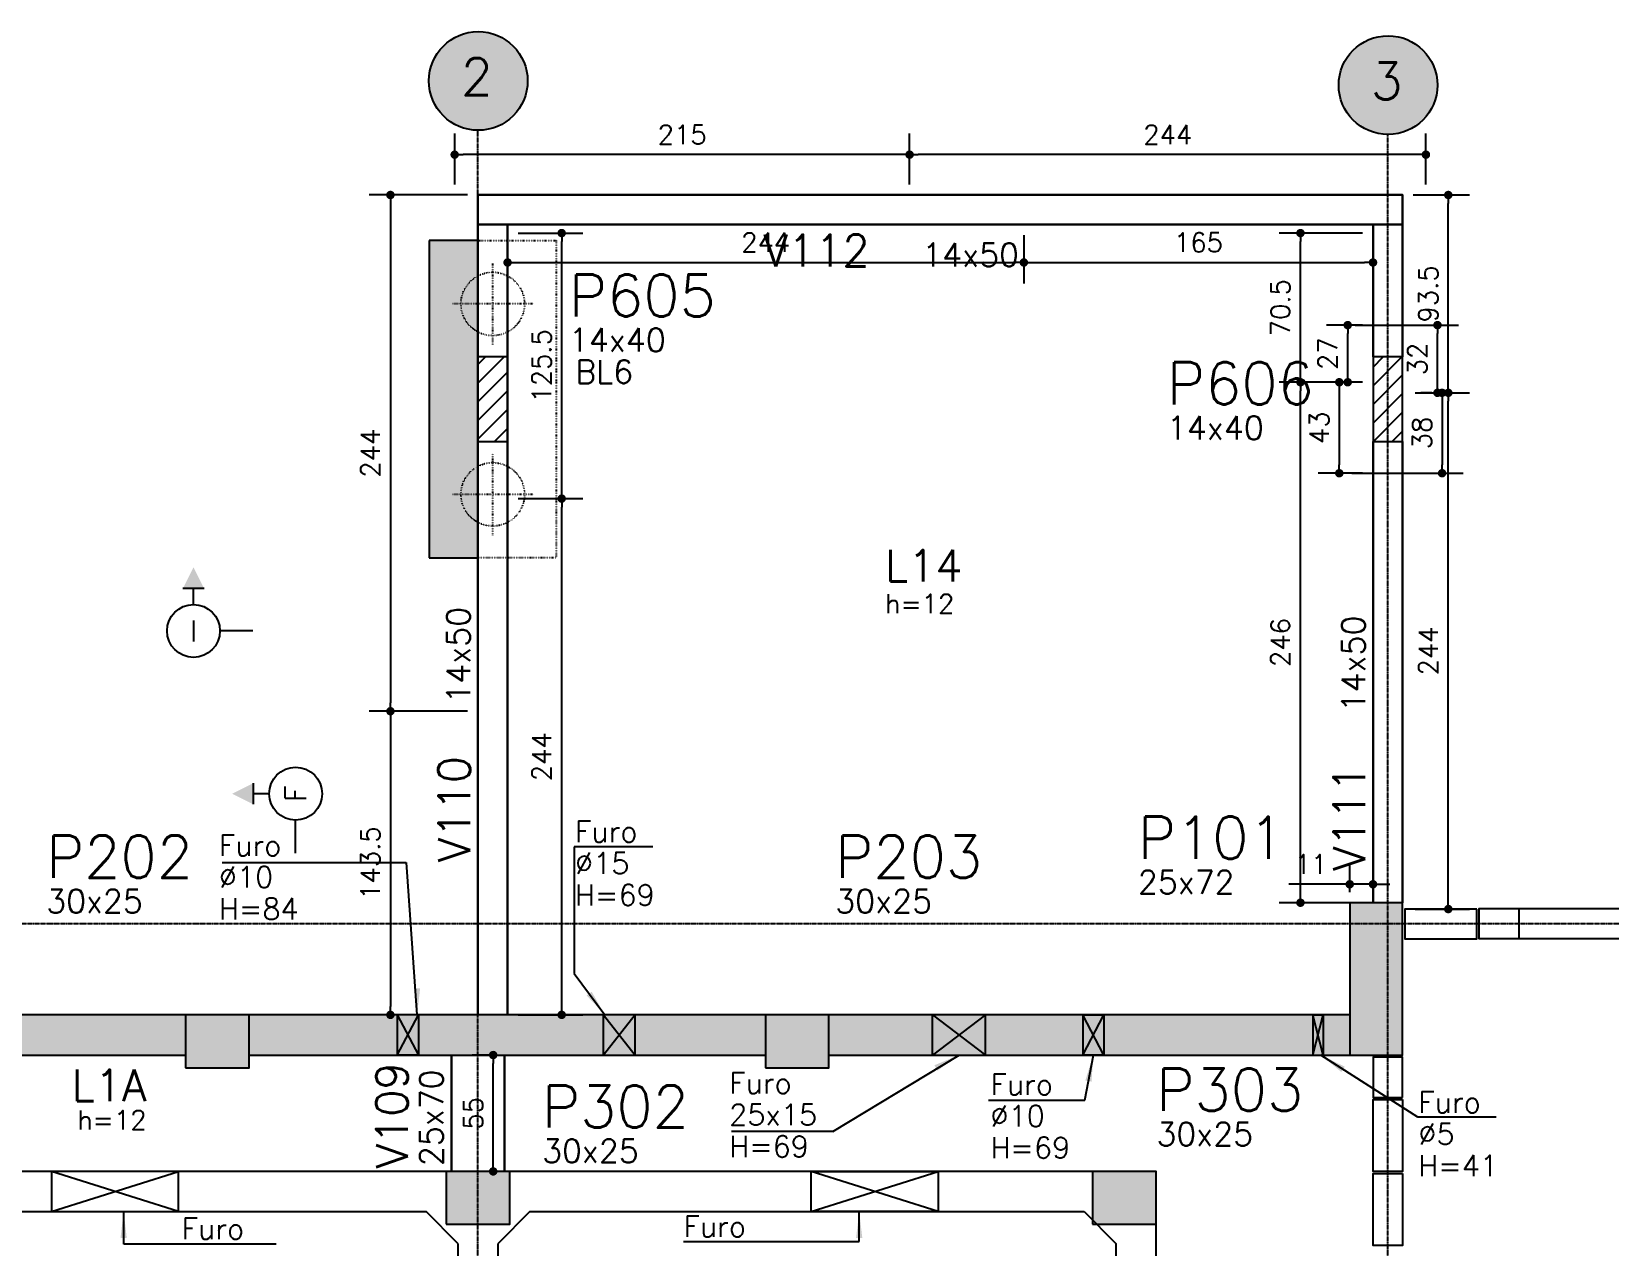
# Model space of a CAD drawing. Extents: x -856 to 20282, y 14720 to 28231.
# Drawn here: x 12261 to 13007, y 16488 to 17062 of the extents above; entities that cross this region are included whole.
import ezdxf
from ezdxf.enums import TextEntityAlignment as Align

# ---------------------------------------------------------------- set-up
doc = ezdxf.new("R2010")
doc.units = 0
doc.linetypes.add('AXES', pattern=[0.54, 0.3, -0.08, 0.08, -0.08])
doc.linetypes.add('ESTILO_TQS_0002', pattern=[0.4, 0.1, -0.3])
doc.layers.get('0').update_dxf_attribs({"linetype": 'CONTINUOUS'})
doc.layers.get('Defpoints').update_dxf_attribs({"linetype": 'CONTINUOUS'})
for name, color, linetype in [('00 - FELIPE', 2, 'CONTINUOUS'), ('228', 2, 'CONTINUOUS'), ('41', 2, 'CONTINUOUS'), ('BLOCO', 3, 'CONTINUOUS'), ('COTA', 1, 'CONTINUOUS'), ('EIXOS', 1, 'AXES'), ('ESTACA', 1, 'ESTILO_TQS_0002'), ('H2', 252, 'CONTINUOUS'), ('H3', 253, 'CONTINUOUS'), ('H4', 254, 'CONTINUOUS'), ('H5', 1, 'CONTINUOUS'), ('IND-EIXOS', 2, 'CONTINUOUS'), ('L-D', 2, 'CONTINUOUS'), ('L-N', 4, 'CONTINUOUS'), ('LINHA_FINA', 1, 'CONTINUOUS'), ('Linha_media', 4, 'CONTINUOUS'), ('P-D', 2, 'CONTINUOUS'), ('P-M', 5, 'CONTINUOUS'), ('P-N', 5, 'CONTINUOUS'), ('PENA_1', 1, 'CONTINUOUS'), ('PENA_3', 3, 'CONTINUOUS'), ('PIL-N', 4, 'CONTINUOUS'), ('TEXT-EIXOS', 3, 'CONTINUOUS'), ('VIG-D', 2, 'CONTINUOUS'), ('VIG-N', 4, 'CONTINUOUS'), ('VIGA', 3, 'CONTINUOUS'), ('VIGAT', 3, 'ESTILO_TQS_0002')]:
    doc.layers.add(name, color=color, linetype=linetype)
doc.styles.add('COTA', font='romans.shx')
doc.styles.add('ROMANS', font='ROMANS')
doc.styles.get("Standard").update_dxf_attribs({"font": 'ROMANS.SHX'})
doc.styles.add('Texto1', font='romans.shx', dxfattribs={"height": 9})
doc.dimstyles.new('forma', dxfattribs={"dimscale": 5, "dimtxt": 1.8, "dimasz": 0.8, "dimexe": 2, "dimexo": 1, "dimgap": 1, "dimtad": 1, "dimdec": 1, "dimzin": 9, "dimdsep": 46, "dimtxsty": 'COTA', "dimblk1": 'DOT', "dimblk2": 'DOT', "dimsah": 1, "dimcen": 0, "dimdle": 1, "dimclrd": 256, "dimclre": 256, "dimclrt": 2, "dimadec": 0, "dimazin": 0, "dimtfac": 1, "dimtdec": 0, "dimtmove": 0, "dimatfit": 3, "dimfxl": 1, "dimtolj": 1, "dimtzin": 0, "dimarcsym": 0})
pattern_1 = [(45, (11243.565, -20439.0886), (-4.4194174, 4.4194174), [])]

# ---------------------------------------------------------------- blocks, each defined once
blk = doc.blocks.new('seção_dir')
at = {"layer": 'Linha_media'}
for p, q in [((-1, 4), (1, 4)), ((0, 2.5), (0, 4)), ((-5.62, 0), (-2.5, 0))]:
    blk.add_line(p, q, dxfattribs=at)
blk.add_circle((0, 0), 2.5, dxfattribs=at)
blk.add_solid([(-1, 4), (0, 6), (1, 4)], dxfattribs=at)
blk = doc.blocks.new('atrib_seção')
at = {"layer": 'Linha_media', "style": 'ROMANS'}
blk.add_attdef('X', text='', height=2, dxfattribs=at).set_placement((0, 0), align=Align.MIDDLE)
blk = doc.blocks.new('A$C96fa5e93')
at = {"layer": 'ESTACA', "linetype": 'ESTILO_TQS_0002'}
for p, q in [((19.29, 0), (19.29, 38.57)), ((0, 19.29), (38.57, 19.29))]:
    blk.add_line(p, q, dxfattribs=at)
blk.add_ellipse((19.29, 19.29), major_axis=(10.61, 10.61), ratio=1, start_param=5.497787, end_param=11.780972, dxfattribs=at)
blk = doc.blocks.new('seção_esq')
at = {"layer": 'Linha_media'}
for p, q in [((1, 4), (-1, 4)), ((0, 2.5), (0, 4)), ((5.62, 0), (2.5, 0))]:
    blk.add_line(p, q, dxfattribs=at)
blk.add_circle((0, 0), 2.5, dxfattribs=at)
blk.add_solid([(1, 4), (0, 6), (-1, 4)], dxfattribs=at)
blk = doc.blocks.new('ss')
at = {"layer": 'LINHA_FINA'}
blk.add_solid([(0, 0), (-2.5, -0.29), (-2.5, 0.3)], dxfattribs=at)
blk = doc.blocks.new('_Dot')
at = {"color": 0, "linetype": 'ByBlock', "lineweight": -2}
blk.add_line((-0.5, 0), (-1, 0), dxfattribs=at)
at = {"color": 0, "linetype": 'ByBlock', "const_width": 0.5}
blk.add_lwpolyline([(-0.25, 0, 1), (0.25, 0, 1)], format="xyb", close=True, dxfattribs=at)
blk = doc.blocks.new('*D1063')
at = {"layer": '00 - FELIPE', "lineweight": -2, "transparency": 16777216}
for p, q in [((12486.08, 16966), (12486.08, 16943.1)), ((12730.08, 16966), (12730.08, 16943.1)), ((12490.08, 16953.1), (12726.08, 16953.1))]:
    blk.add_line(p, q, dxfattribs=at)
at = {"layer": 'Defpoints', "color": 0, "transparency": 16777216}
for p in [(12486.08, 16971), (12730.08, 16971), (12730.08, 16953.1)]:
    blk.add_point(p, dxfattribs=at)
at = {"layer": '00 - FELIPE', "lineweight": -2, "transparency": 16777216, "xscale": 4, "yscale": 4, "zscale": 4, "rotation": 180}
blk.add_blockref('_Dot', (12486.08, 16953.1), dxfattribs=at)
at = {"layer": '00 - FELIPE', "lineweight": -2, "transparency": 16777216, "xscale": 4, "yscale": 4, "zscale": 4}
blk.add_blockref('_Dot', (12730.08, 16953.1), dxfattribs=at)
at = {"layer": '00 - FELIPE', "color": 2, "transparency": 16777216, "insert": (12608.08, 16962.6), "char_height": 9, "attachment_point": 5, "style": 'COTA'}
blk.add_mtext('\\A1;244 ', dxfattribs=at)
blk = doc.blocks.new('*D1064')
at = {"layer": '00 - FELIPE', "lineweight": -2, "transparency": 16777216}
for p, q in [((12730.08, 16966), (12730.08, 16943.1)), ((12895.08, 16966), (12895.08, 16943.1)), ((12734.08, 16953.1), (12891.08, 16953.1))]:
    blk.add_line(p, q, dxfattribs=at)
at = {"layer": 'Defpoints', "color": 0, "transparency": 16777216}
for p in [(12730.08, 16971), (12895.08, 16971), (12895.08, 16953.1)]:
    blk.add_point(p, dxfattribs=at)
at = {"layer": '00 - FELIPE', "lineweight": -2, "transparency": 16777216, "xscale": 4, "yscale": 4, "zscale": 4, "rotation": 180}
blk.add_blockref('_Dot', (12730.08, 16953.1), dxfattribs=at)
at = {"layer": '00 - FELIPE', "lineweight": -2, "transparency": 16777216, "xscale": 4, "yscale": 4, "zscale": 4}
blk.add_blockref('_Dot', (12895.08, 16953.1), dxfattribs=at)
at = {"layer": '00 - FELIPE', "color": 2, "transparency": 16777216, "insert": (12812.58, 16962.6), "char_height": 9, "attachment_point": 5, "style": 'COTA'}
blk.add_mtext('\\A1;165 ', dxfattribs=at)
blk = doc.blocks.new('*D1065')
at = {"layer": '00 - FELIPE', "lineweight": -2, "transparency": 16777216}
for p, q in [((12676.08, 16990), (12676.08, 17014.07)), ((12920.08, 16990), (12920.08, 17014.07)), ((12916.08, 17004.07), (12680.08, 17004.07))]:
    blk.add_line(p, q, dxfattribs=at)
at = {"layer": 'Defpoints', "color": 0, "transparency": 16777216}
for p in [(12676.08, 17004.07), (12676.08, 16985), (12920.08, 16985)]:
    blk.add_point(p, dxfattribs=at)
at = {"layer": '00 - FELIPE', "lineweight": -2, "transparency": 16777216, "xscale": 4, "yscale": 4, "zscale": 4, "rotation": 180}
blk.add_blockref('_Dot', (12676.08, 17004.07), dxfattribs=at)
at = {"layer": '00 - FELIPE', "lineweight": -2, "transparency": 16777216, "xscale": 4, "yscale": 4, "zscale": 4}
blk.add_blockref('_Dot', (12920.08, 17004.07), dxfattribs=at)
at = {"layer": '00 - FELIPE', "color": 2, "transparency": 16777216, "insert": (12798.08, 17013.57), "char_height": 9, "attachment_point": 5, "style": 'COTA'}
blk.add_mtext('\\A1;244 ', dxfattribs=at)
blk = doc.blocks.new('*D1066')
at = {"layer": '00 - FELIPE', "lineweight": -2, "transparency": 16777216}
for p, q in [((12461.08, 16990), (12461.08, 17014.07)), ((12676.08, 16990), (12676.08, 17014.07)), ((12672.08, 17004.07), (12465.08, 17004.07))]:
    blk.add_line(p, q, dxfattribs=at)
at = {"layer": 'Defpoints', "color": 0, "transparency": 16777216}
for p in [(12461.08, 17004.07), (12461.08, 16985), (12676.08, 16985)]:
    blk.add_point(p, dxfattribs=at)
at = {"layer": '00 - FELIPE', "lineweight": -2, "transparency": 16777216, "xscale": 4, "yscale": 4, "zscale": 4, "rotation": 180}
blk.add_blockref('_Dot', (12461.08, 17004.07), dxfattribs=at)
at = {"layer": '00 - FELIPE', "lineweight": -2, "transparency": 16777216, "xscale": 4, "yscale": 4, "zscale": 4}
blk.add_blockref('_Dot', (12676.08, 17004.07), dxfattribs=at)
at = {"layer": '00 - FELIPE', "color": 2, "transparency": 16777216, "insert": (12568.58, 17013.57), "char_height": 9, "attachment_point": 5, "style": 'COTA'}
blk.add_mtext('\\A1;215 ', dxfattribs=at)
blk = doc.blocks.new('*D1105')
at = {"layer": '00 - FELIPE', "lineweight": -2, "transparency": 16777216}
for p, q in [((12479.58, 16578.5), (12469.28, 16578.5)), ((12479.28, 16527.5), (12479.28, 16574.5)), ((12479.58, 16523.5), (12469.28, 16523.5))]:
    blk.add_line(p, q, dxfattribs=at)
at = {"layer": 'Defpoints', "color": 0, "transparency": 16777216}
for p in [(12479.28, 16578.5), (12484.58, 16578.5), (12484.58, 16523.5)]:
    blk.add_point(p, dxfattribs=at)
at = {"layer": '00 - FELIPE', "lineweight": -2, "transparency": 16777216, "xscale": 4, "yscale": 4, "zscale": 4}
for p, rotation in [((12479.28, 16578.5), 90), ((12479.28, 16523.5), 270)]:
    blk.add_blockref('_Dot', p, dxfattribs=dict(at, rotation=rotation))
at = {"layer": '00 - FELIPE', "color": 2, "transparency": 16777216, "insert": (12469.78, 16551), "char_height": 9, "attachment_point": 5, "rotation": 90, "style": 'COTA'}
blk.add_mtext('\\A1;55 ', dxfattribs=at)
blk = doc.blocks.new('*D1106')
at = {"layer": '00 - FELIPE', "lineweight": -2, "transparency": 16777216}
for p, q in [((12467.08, 16985), (12420.72, 16985)), ((12430.72, 16981), (12430.72, 16745)), ((12467.08, 16741), (12420.72, 16741))]:
    blk.add_line(p, q, dxfattribs=at)
at = {"layer": 'Defpoints', "color": 0, "transparency": 16777216}
for p in [(12472.08, 16985), (12430.72, 16741), (12472.08, 16741)]:
    blk.add_point(p, dxfattribs=at)
at = {"layer": '00 - FELIPE', "lineweight": -2, "transparency": 16777216, "xscale": 4, "yscale": 4, "zscale": 4}
for p, rotation in [((12430.72, 16985), 90), ((12430.72, 16741), 270)]:
    blk.add_blockref('_Dot', p, dxfattribs=dict(at, rotation=rotation))
at = {"layer": '00 - FELIPE', "color": 2, "transparency": 16777216, "insert": (12421.22, 16863), "char_height": 9, "attachment_point": 5, "rotation": 90, "style": 'COTA'}
blk.add_mtext('\\A1;244 ', dxfattribs=at)
blk = doc.blocks.new('*D1107')
at = {"layer": '00 - FELIPE', "lineweight": -2, "transparency": 16777216}
for p, q in [((12467.08, 16741), (12420.72, 16741)), ((12430.72, 16737), (12430.72, 16601.5)), ((12467.08, 16597.5), (12420.72, 16597.5))]:
    blk.add_line(p, q, dxfattribs=at)
at = {"layer": 'Defpoints', "color": 0, "transparency": 16777216}
for p in [(12472.08, 16741), (12430.72, 16597.5), (12472.08, 16597.5)]:
    blk.add_point(p, dxfattribs=at)
at = {"layer": '00 - FELIPE', "lineweight": -2, "transparency": 16777216, "xscale": 4, "yscale": 4, "zscale": 4}
for p, rotation in [((12430.72, 16741), 90), ((12430.72, 16597.5), 270)]:
    blk.add_blockref('_Dot', p, dxfattribs=dict(at, rotation=rotation))
at = {"layer": '00 - FELIPE', "color": 2, "transparency": 16777216, "insert": (12421.22, 16669.25), "char_height": 9, "attachment_point": 5, "rotation": 90, "style": 'COTA'}
blk.add_mtext('\\A1;143.5 ', dxfattribs=at)
blk = doc.blocks.new('*D1108')
at = {"layer": '00 - FELIPE', "lineweight": -2, "transparency": 16777216}
for p, q in [((12491.08, 16841.5), (12521.66, 16841.5)), ((12511.66, 16601.5), (12511.66, 16837.5)), ((12491.08, 16597.5), (12521.66, 16597.5))]:
    blk.add_line(p, q, dxfattribs=at)
at = {"layer": 'Defpoints', "color": 0, "transparency": 16777216}
for p in [(12486.08, 16841.5), (12511.66, 16841.5), (12486.08, 16597.5)]:
    blk.add_point(p, dxfattribs=at)
at = {"layer": '00 - FELIPE', "lineweight": -2, "transparency": 16777216, "xscale": 4, "yscale": 4, "zscale": 4}
for p, rotation in [((12511.66, 16841.5), 90), ((12511.66, 16597.5), 270)]:
    blk.add_blockref('_Dot', p, dxfattribs=dict(at, rotation=rotation))
at = {"layer": '00 - FELIPE', "color": 2, "transparency": 16777216, "insert": (12502.16, 16719.5), "char_height": 9, "attachment_point": 5, "rotation": 90, "style": 'COTA'}
blk.add_mtext('\\A1;244 ', dxfattribs=at)
blk = doc.blocks.new('*D1109')
at = {"layer": '00 - FELIPE', "lineweight": -2, "transparency": 16777216}
for p, q in [((12491.08, 16967), (12521.66, 16967)), ((12511.66, 16845.5), (12511.66, 16963)), ((12491.08, 16841.5), (12521.66, 16841.5))]:
    blk.add_line(p, q, dxfattribs=at)
at = {"layer": 'Defpoints', "color": 0, "transparency": 16777216}
for p in [(12486.08, 16967), (12511.66, 16967), (12486.08, 16841.5)]:
    blk.add_point(p, dxfattribs=at)
at = {"layer": '00 - FELIPE', "lineweight": -2, "transparency": 16777216, "xscale": 4, "yscale": 4, "zscale": 4}
for p, rotation in [((12511.66, 16967), 90), ((12511.66, 16841.5), 270)]:
    blk.add_blockref('_Dot', p, dxfattribs=dict(at, rotation=rotation))
at = {"layer": '00 - FELIPE', "color": 2, "transparency": 16777216, "insert": (12502.16, 16904.25), "char_height": 9, "attachment_point": 5, "rotation": 90, "style": 'COTA'}
blk.add_mtext('\\A1;125.5 ', dxfattribs=at)
blk = doc.blocks.new('*D1110')
at = {"layer": '00 - FELIPE', "lineweight": -2, "transparency": 16777216}
for p, q in [((12890.08, 16896.5), (12850.8, 16896.5)), ((12860.8, 16654.5), (12860.8, 16892.5)), ((12890.08, 16650.5), (12850.8, 16650.5))]:
    blk.add_line(p, q, dxfattribs=at)
at = {"layer": 'Defpoints', "color": 0, "transparency": 16777216}
for p in [(12860.8, 16896.5), (12895.08, 16896.5), (12895.08, 16650.5)]:
    blk.add_point(p, dxfattribs=at)
at = {"layer": '00 - FELIPE', "lineweight": -2, "transparency": 16777216, "xscale": 4, "yscale": 4, "zscale": 4}
for p, rotation in [((12860.8, 16896.5), 90), ((12860.8, 16650.5), 270)]:
    blk.add_blockref('_Dot', p, dxfattribs=dict(at, rotation=rotation))
at = {"layer": '00 - FELIPE', "color": 2, "transparency": 16777216, "insert": (12851.3, 16773.5), "char_height": 9, "attachment_point": 5, "rotation": 90, "style": 'COTA'}
blk.add_mtext('\\A1;246 ', dxfattribs=at)
blk = doc.blocks.new('*D1111')
at = {"layer": '00 - FELIPE', "lineweight": -2, "transparency": 16777216}
for p, q in [((12890.08, 16967), (12850.8, 16967)), ((12860.8, 16900.5), (12860.8, 16963)), ((12890.08, 16896.5), (12850.8, 16896.5))]:
    blk.add_line(p, q, dxfattribs=at)
at = {"layer": 'Defpoints', "color": 0, "transparency": 16777216}
for p in [(12860.8, 16967), (12895.08, 16967), (12895.08, 16896.5)]:
    blk.add_point(p, dxfattribs=at)
at = {"layer": '00 - FELIPE', "lineweight": -2, "transparency": 16777216, "xscale": 4, "yscale": 4, "zscale": 4}
for p, rotation in [((12860.8, 16967), 90), ((12860.8, 16896.5), 270)]:
    blk.add_blockref('_Dot', p, dxfattribs=dict(at, rotation=rotation))
at = {"layer": '00 - FELIPE', "color": 2, "transparency": 16777216, "insert": (12851.3, 16931.75), "char_height": 9, "attachment_point": 5, "rotation": 90, "style": 'COTA'}
blk.add_mtext('\\A1;70.5 ', dxfattribs=at)
blk = doc.blocks.new('*D1112')
at = {"layer": '00 - FELIPE', "lineweight": -2, "transparency": 16777216}
for p, q in [((12884.08, 16655.5), (12884.08, 16669.23)), ((12895.08, 16655.5), (12895.08, 16669.23)), ((12880.08, 16659.23), (12855.36, 16659.23)), ((12895.08, 16659.23), (12884.08, 16659.23)), ((12899.08, 16659.23), (12903.08, 16659.23))]:
    blk.add_line(p, q, dxfattribs=at)
at = {"layer": 'Defpoints', "color": 0, "transparency": 16777216}
for p in [(12884.08, 16659.23), (12884.08, 16650.5), (12895.08, 16650.5)]:
    blk.add_point(p, dxfattribs=at)
at = {"layer": '00 - FELIPE', "lineweight": -2, "transparency": 16777216, "xscale": 4, "yscale": 4, "zscale": 4}
blk.add_blockref('_Dot', (12884.08, 16659.23), dxfattribs=at)
at = {"layer": '00 - FELIPE', "lineweight": -2, "transparency": 16777216, "xscale": 4, "yscale": 4, "zscale": 4, "rotation": 180}
blk.add_blockref('_Dot', (12895.08, 16659.23), dxfattribs=at)
at = {"layer": '00 - FELIPE', "color": 2, "transparency": 16777216, "insert": (12865.72, 16668.73), "char_height": 9, "attachment_point": 5, "style": 'COTA'}
blk.add_mtext('\\A1;11 ', dxfattribs=at)
blk = doc.blocks.new('*D1113')
at = {"layer": '00 - FELIPE', "lineweight": -2, "transparency": 16777216}
for p, q in [((12881.75, 16896.5), (12869.14, 16896.5)), ((12879.14, 16892.5), (12879.14, 16857.5)), ((12890.08, 16853.5), (12869.14, 16853.5))]:
    blk.add_line(p, q, dxfattribs=at)
at = {"layer": 'Defpoints', "color": 0, "transparency": 16777216}
for p in [(12886.75, 16896.5), (12879.14, 16853.5), (12895.08, 16853.5)]:
    blk.add_point(p, dxfattribs=at)
at = {"layer": '00 - FELIPE', "lineweight": -2, "transparency": 16777216, "xscale": 4, "yscale": 4, "zscale": 4}
for p, rotation in [((12879.14, 16896.5), 90), ((12879.14, 16853.5), 270)]:
    blk.add_blockref('_Dot', p, dxfattribs=dict(at, rotation=rotation))
at = {"layer": '00 - FELIPE', "color": 2, "transparency": 16777216, "insert": (12869.64, 16875), "char_height": 9, "attachment_point": 5, "rotation": 90, "style": 'COTA'}
blk.add_mtext('\\A1;43 ', dxfattribs=at)
blk = doc.blocks.new('*D1114')
at = {"layer": '00 - FELIPE', "lineweight": -2, "transparency": 16777216}
for p, q in [((12890.08, 16923.5), (12873.13, 16923.5)), ((12883.13, 16900.5), (12883.13, 16919.5)), ((12890.08, 16896.5), (12873.13, 16896.5))]:
    blk.add_line(p, q, dxfattribs=at)
at = {"layer": 'Defpoints', "color": 0, "transparency": 16777216}
for p in [(12883.13, 16923.5), (12895.08, 16923.5), (12895.08, 16896.5)]:
    blk.add_point(p, dxfattribs=at)
at = {"layer": '00 - FELIPE', "lineweight": -2, "transparency": 16777216, "xscale": 4, "yscale": 4, "zscale": 4}
for p, rotation in [((12883.13, 16923.5), 90), ((12883.13, 16896.5), 270)]:
    blk.add_blockref('_Dot', p, dxfattribs=dict(at, rotation=rotation))
at = {"layer": '00 - FELIPE', "color": 2, "transparency": 16777216, "insert": (12873.63, 16910), "char_height": 9, "attachment_point": 5, "rotation": 90, "style": 'COTA'}
blk.add_mtext('\\A1;27 ', dxfattribs=at)
blk = doc.blocks.new('*D1115')
at = {"layer": '00 - FELIPE', "lineweight": -2, "transparency": 16777216}
for p, q in [((12915.08, 16891.5), (12940.66, 16891.5)), ((12930.66, 16651.5), (12930.66, 16887.5)), ((12915.08, 16647.5), (12940.66, 16647.5))]:
    blk.add_line(p, q, dxfattribs=at)
at = {"layer": 'Defpoints', "color": 0, "transparency": 16777216}
for p in [(12910.08, 16891.5), (12930.66, 16891.5), (12910.08, 16647.5)]:
    blk.add_point(p, dxfattribs=at)
at = {"layer": '00 - FELIPE', "lineweight": -2, "transparency": 16777216, "xscale": 4, "yscale": 4, "zscale": 4}
for p, rotation in [((12930.66, 16891.5), 90), ((12930.66, 16647.5), 270)]:
    blk.add_blockref('_Dot', p, dxfattribs=dict(at, rotation=rotation))
at = {"layer": '00 - FELIPE', "color": 2, "transparency": 16777216, "insert": (12921.16, 16769.5), "char_height": 9, "attachment_point": 5, "rotation": 90, "style": 'COTA'}
blk.add_mtext('\\A1;244 ', dxfattribs=at)
blk = doc.blocks.new('*D1116')
at = {"layer": '00 - FELIPE', "lineweight": -2, "transparency": 16777216}
for p, q in [((12914.08, 16985), (12940.66, 16985)), ((12930.66, 16895.5), (12930.66, 16981)), ((12915.08, 16891.5), (12940.66, 16891.5))]:
    blk.add_line(p, q, dxfattribs=at)
at = {"layer": 'Defpoints', "color": 0, "transparency": 16777216}
for p in [(12909.08, 16985), (12930.66, 16985), (12910.08, 16891.5)]:
    blk.add_point(p, dxfattribs=at)
at = {"layer": '00 - FELIPE', "lineweight": -2, "transparency": 16777216, "xscale": 4, "yscale": 4, "zscale": 4}
for p, rotation in [((12930.66, 16985), 90), ((12930.66, 16891.5), 270)]:
    blk.add_blockref('_Dot', p, dxfattribs=dict(at, rotation=rotation))
at = {"layer": '00 - FELIPE', "color": 2, "transparency": 16777216, "insert": (12921.16, 16938.25), "char_height": 9, "attachment_point": 5, "rotation": 90, "style": 'COTA'}
blk.add_mtext('\\A1;93.5 ', dxfattribs=at)
blk = doc.blocks.new('*D1117')
at = {"layer": '00 - FELIPE', "lineweight": -2, "transparency": 16777216}
for p, q in [((12922.87, 16891.5), (12917.72, 16891.5)), ((12927.72, 16887.5), (12927.72, 16857.5)), ((12885.14, 16853.5), (12937.72, 16853.5))]:
    blk.add_line(p, q, dxfattribs=at)
at = {"layer": 'Defpoints', "color": 0, "transparency": 16777216}
for p in [(12927.87, 16891.5), (12880.14, 16853.5), (12927.72, 16853.5)]:
    blk.add_point(p, dxfattribs=at)
at = {"layer": '00 - FELIPE', "lineweight": -2, "transparency": 16777216, "xscale": 4, "yscale": 4, "zscale": 4}
for p, rotation in [((12927.72, 16891.5), 90), ((12927.72, 16853.5), 270)]:
    blk.add_blockref('_Dot', p, dxfattribs=dict(at, rotation=rotation))
at = {"layer": '00 - FELIPE', "color": 2, "transparency": 16777216, "insert": (12918.22, 16872.5), "char_height": 9, "attachment_point": 5, "rotation": 90, "style": 'COTA'}
blk.add_mtext('\\A1;38 ', dxfattribs=at)
blk = doc.blocks.new('*D1118')
at = {"layer": '00 - FELIPE', "lineweight": -2, "transparency": 16777216}
for p, q in [((12886.61, 16923.5), (12935.55, 16923.5)), ((12925.55, 16895.5), (12925.55, 16919.5)), ((12925.3, 16891.5), (12935.55, 16891.5))]:
    blk.add_line(p, q, dxfattribs=at)
at = {"layer": 'Defpoints', "color": 0, "transparency": 16777216}
for p in [(12881.61, 16923.5), (12925.55, 16923.5), (12920.3, 16891.5)]:
    blk.add_point(p, dxfattribs=at)
at = {"layer": '00 - FELIPE', "lineweight": -2, "transparency": 16777216, "xscale": 4, "yscale": 4, "zscale": 4}
for p, rotation in [((12925.55, 16923.5), 90), ((12925.55, 16891.5), 270)]:
    blk.add_blockref('_Dot', p, dxfattribs=dict(at, rotation=rotation))
at = {"layer": '00 - FELIPE', "color": 2, "transparency": 16777216, "insert": (12916.05, 16907.5), "char_height": 9, "attachment_point": 5, "rotation": 90, "style": 'COTA'}
blk.add_mtext('\\A1;32 ', dxfattribs=at)

msp = doc.modelspace()

# ---------------------------------------------------------------- hatches: boundary and pattern name
at = {"layer": 'H2'}
for points in [[(12884.08, 16578.5), (12909.08, 16578.5), (12909.08, 16650.5), (12884.08, 16650.5)], [(12333.92, 16572.5), (12363.92, 16572.5), (12363.92, 16597.5), (12333.92, 16597.5)], [(12607.92, 16572.5), (12637.92, 16572.5), (12637.92, 16597.5), (12607.92, 16597.5)], [(12457.08, 16498.5), (12487.08, 16498.5), (12487.08, 16523.5), (12457.08, 16523.5)], [(12762.58, 16498.5), (12792.58, 16498.5), (12792.58, 16523.5), (12762.58, 16523.5)]]:
    msp.add_hatch(color=256, dxfattribs=at).paths.add_polyline_path(points)
at = {"layer": 'H3'}
for points in [[(12333.92, 16597.5), (12089.92, 16597.5), (12089.92, 16578.5), (12333.92, 16578.5)], [(12607.92, 16597.5), (12363.92, 16597.5), (12363.92, 16578.5), (12607.92, 16578.5)], [(12884.08, 16597.5), (12637.92, 16597.5), (12637.92, 16578.5), (12884.08, 16578.5)]]:
    msp.add_hatch(color=256, dxfattribs=at).paths.add_polyline_path(points)
at = {"layer": 'H4'}
h = msp.add_hatch(color=256, dxfattribs=at)
edge = h.paths.add_edge_path()
edge.add_arc((12472.22, 17038.91), 23.33, 0, 360)
h = msp.add_hatch(color=256, dxfattribs=at)
edge = h.paths.add_edge_path()
edge.add_arc((12902.19, 17036.93), 23.33, 0, 360)
msp.add_hatch(color=256, dxfattribs=at).paths.add_polyline_path([(12449.08, 16963.5), (12449.08, 16813.5), (12472.08, 16813.5), (12472.08, 16963.5)])
at = {"layer": 'H5'}
h = msp.add_hatch(dxfattribs=at)
h.set_pattern_fill('ANSI31', color=256, scale=50, style=0)
h.set_pattern_definition(pattern_1)
h.paths.add_polyline_path([(12486.08, 16908.5), (12472.08, 16908.5), (12472.08, 16868.5), (12486.08, 16868.5)])
h = msp.add_hatch(dxfattribs=at)
h.set_pattern_fill('ANSI31', color=256, scale=50, style=0)
h.set_pattern_definition(pattern_1)
h.paths.add_polyline_path([(12909.08, 16908.5), (12895.08, 16908.5), (12895.08, 16868.5), (12909.08, 16868.5)])

# ---------------------------------------------------------------- linework, layer by layer
for points in [[(12944.08, 16647.5), (12910.08, 16647.5), (12910.08, 16633.5), (12944.08, 16633.5), (12944.08, 16647.5)], [(13104.08, 16647.54), (12945.08, 16647.54), (12945.08, 16633.54), (13104.08, 16633.54)], [(12964.08, 16633.54), (12964.08, 16647.54)], [(12909.08, 16558.5), (12909.08, 16577.5), (12895.08, 16577.5), (12895.08, 16558.5), (12909.08, 16558.5)], [(12909.08, 16557.5), (12909.08, 16523.5), (12895.08, 16523.5), (12895.08, 16557.5), (12909.08, 16557.5)], [(12909.08, 16522.5), (12909.08, 16488.5), (12895.08, 16488.5), (12895.08, 16522.5), (12909.08, 16522.5)]]:
    msp.add_lwpolyline(points)
at = {"layer": '00 - FELIPE'}
for points in [[(12472.08, 16985), (12909.08, 16985), (12909.08, 16971), (12472.08, 16971)], [(12472.08, 16971), (12486.08, 16971), (12486.08, 16597.5), (12472.08, 16597.5)], [(12909.08, 16908.5), (12895.08, 16908.5), (12895.08, 16971), (12909.08, 16971)], [(12909.08, 16650.5), (12895.08, 16650.5), (12895.08, 16868.5), (12909.08, 16868.5)], [(12459.58, 16578.5), (12484.58, 16578.5), (12484.58, 16523.5), (12459.58, 16523.5)]]:
    msp.add_lwpolyline(points, close=True, dxfattribs=at)
at = {"layer": 'BLOCO'}
for p, q in [((12449.08, 16963.5), (12449.08, 16813.5)), ((12472.08, 16963.5), (12449.08, 16963.5)), ((12449.08, 16813.5), (12472.08, 16813.5))]:
    msp.add_line(p, q, dxfattribs=at)
at = {"layer": 'EIXOS', "color": 244, "true_color": 0x991b1e}
for p, q in [((12472.08, 15195.55), (12472.08, 17015.58)), ((12902.08, 15195.55), (12902.08, 17013.6)), ((14564.38, 16640.5), (11875.62, 16640.5))]:
    msp.add_line(p, q, dxfattribs=at)
at = {"layer": 'IND-EIXOS'}
for centre in [(12472.22, 17038.91), (12902.19, 17036.93)]:
    msp.add_circle(centre, 23.33, dxfattribs=at)
at = {"layer": 'LINHA_FINA'}
for p, q in [((12554.73, 16676.9), (12517.6, 16676.9)), ((12517.6, 16676.9), (12517.6, 16617)), ((12351.2, 16669.45), (12438.2, 16669.45)), ((12438.2, 16669.45), (12443.27, 16597.5)), ((12517.6, 16617), (12532.06, 16597.5)), ((12639.73, 16542.38), (12699.46, 16578.5)), ((12758.92, 16557.2), (12762.92, 16578.5)), ((12916.29, 16549.2), (12870.39, 16578.5)), ((12713.35, 16557.2), (12758.92, 16557.2)), ((12953.33, 16549.2), (12916.29, 16549.2)), ((12639.73, 16542.38), (12591.84, 16542.38)), ((12304.66, 16489.11), (12304.66, 16504.5)), ((12652.28, 16490.38), (12652.28, 16504.5)), ((12376.69, 16489.11), (12304.66, 16489.11)), ((12569.29, 16490.38), (12652.28, 16490.38))]:
    msp.add_line(p, q, dxfattribs=at)
at = {"layer": 'P-M', "linetype": 'Continuous'}
for points in [[(12884.08, 16578.5), (12909.08, 16578.5), (12909.08, 16650.5), (12884.08, 16650.5), (12884.08, 16578.5)], [(12333.92, 16572.5), (12363.92, 16572.5), (12363.92, 16597.5), (12333.92, 16597.5), (12333.92, 16572.5)], [(12607.92, 16572.5), (12637.92, 16572.5), (12637.92, 16597.5), (12607.92, 16597.5), (12607.92, 16572.5)], [(12457.08, 16498.5), (12487.08, 16498.5), (12487.08, 16523.5), (12457.08, 16523.5), (12457.08, 16498.5)], [(12762.58, 16498.5), (12792.58, 16498.5), (12792.58, 16523.5), (12762.58, 16523.5), (12762.58, 16498.5)]]:
    msp.add_lwpolyline(points, dxfattribs=at)
at = {"layer": 'P-N', "linetype": 'Continuous'}
for points in [[(12486.08, 16908.5), (12472.08, 16908.5), (12472.08, 16868.5), (12486.08, 16868.5), (12486.08, 16908.5)], [(12909.08, 16908.5), (12895.08, 16908.5), (12895.08, 16868.5), (12909.08, 16868.5), (12909.08, 16908.5)]]:
    msp.add_lwpolyline(points, dxfattribs=at)
at = {"layer": 'PENA_1'}
for p, q in [((12433.92, 16597.5), (12433.92, 16578.5)), ((12433.92, 16578.5), (12443.92, 16597.5)), ((12433.92, 16597.5), (12443.92, 16578.5)), ((12443.92, 16597.5), (12443.92, 16578.5)), ((12531.42, 16578.5), (12531.42, 16597.5)), ((12531.42, 16597.5), (12546.42, 16578.5)), ((12546.42, 16597.5), (12531.42, 16578.5)), ((12546.42, 16597.5), (12531.42, 16597.49)), ((12546.42, 16578.5), (12546.42, 16597.5)), ((12686.96, 16578.5), (12686.96, 16597.5)), ((12686.96, 16597.5), (12711.96, 16578.5)), ((12711.96, 16597.5), (12686.96, 16578.5)), ((12711.96, 16597.5), (12686.96, 16597.5)), ((12711.96, 16578.5), (12711.96, 16597.5)), ((12757.91, 16597.5), (12757.92, 16578.5)), ((12767.92, 16578.5), (12757.91, 16597.5)), ((12757.91, 16597.5), (12767.92, 16597.5)), ((12757.92, 16578.5), (12767.92, 16597.5)), ((12767.92, 16597.5), (12767.92, 16578.5)), ((12866.58, 16597.5), (12866.59, 16578.5)), ((12871.58, 16578.5), (12866.58, 16597.5)), ((12866.58, 16597.5), (12871.58, 16597.5)), ((12866.59, 16578.5), (12871.58, 16597.5)), ((12871.58, 16597.5), (12871.58, 16578.5)), ((12443.92, 16578.5), (12433.92, 16578.5)), ((12531.42, 16578.5), (12546.42, 16578.5)), ((12686.96, 16578.5), (12711.96, 16578.5)), ((12767.92, 16578.5), (12757.92, 16578.5)), ((12866.59, 16578.5), (12871.58, 16578.5))]:
    msp.add_line(p, q, dxfattribs=at)
for points in [[(12270.58, 16504.5), (12330.58, 16523.5)], [(12330.58, 16504.5), (12270.58, 16523.5)], [(12689.58, 16504.5), (12629.58, 16523.5)], [(12629.58, 16504.5), (12689.58, 16523.5)]]:
    msp.add_lwpolyline(points, dxfattribs=at)
at = {"layer": 'VIGA'}
for p, q in [((12472.08, 16985), (12472.08, 16908.5)), ((12909.08, 16985), (12472.08, 16985)), ((12909.08, 16908.5), (12909.08, 16985)), ((12486.08, 16908.5), (12486.08, 16971)), ((12486.08, 16971), (12895.08, 16971)), ((12895.08, 16971), (12895.08, 16908.5)), ((12472.08, 16868.5), (12472.08, 16597.5)), ((12486.08, 16597.5), (12486.08, 16868.5)), ((12895.08, 16868.5), (12895.08, 16650.5)), ((12909.08, 16650.5), (12909.08, 16868.5)), ((12333.92, 16597.5), (12089.92, 16597.5)), ((12607.92, 16597.5), (12363.92, 16597.5)), ((12884.08, 16597.5), (12637.92, 16597.5)), ((12089.92, 16578.5), (12333.92, 16578.5)), ((12363.92, 16578.5), (12607.92, 16578.5)), ((12459.58, 16578.5), (12459.58, 16523.5)), ((12484.58, 16523.5), (12484.58, 16578.5)), ((12637.92, 16578.5), (12884.08, 16578.5)), ((12457.08, 16523.5), (12181.58, 16523.5)), ((12762.58, 16523.5), (12487.08, 16523.5)), ((12185.58, 16504.5), (12447.58, 16504.5)), ((12462.58, 16489.5), (12447.58, 16504.5)), ((12496.58, 16504.5), (12481.58, 16489.5)), ((12496.58, 16504.5), (12758.58, 16504.5)), ((12758.58, 16504.5), (12773.58, 16489.5)), ((12792.58, 16245.5), (12792.58, 16498.5)), ((12462.58, 16489.5), (12462.58, 16254.5)), ((12481.58, 16254.5), (12481.58, 16489.5)), ((12773.58, 16489.5), (12773.58, 16254.5))]:
    msp.add_line(p, q, dxfattribs=at)
for points in [[(12270.58, 16523.5), (12270.58, 16504.5), (12330.58, 16504.5), (12330.58, 16523.5), (12270.58, 16523.5)], [(12689.58, 16523.5), (12689.58, 16504.5), (12629.58, 16504.5), (12629.58, 16523.5), (12689.58, 16523.5)]]:
    msp.add_lwpolyline(points, dxfattribs=at)
at = {"layer": 'VIGAT'}
msp.add_lwpolyline([(12472.08, 16963.5), (12509.08, 16963.5), (12509.08, 16813.5), (12472.08, 16813.5)], dxfattribs=at)

# ---------------------------------------------------------------- block references
at = {"layer": '228', "rotation": 90}
msp.add_blockref('A$C96fa5e93', (12498.36, 16914.22), dxfattribs=at)
at = {"layer": '228', "linetype": 'Continuous', "rotation": 90}
msp.add_blockref('A$C96fa5e93', (12498.36, 16824.22), dxfattribs=at)
at = {"layer": 'COTA', "xscale": 5, "yscale": 5, "zscale": 5}
for name, p, rotation in [('seção_dir', (12385.93, 16702.03), 90), ('ss', (12443.27, 16597.5), 270), ('ss', (12532.06, 16597.5), 306.555), ('ss', (12762.92, 16578.5), 79.36399999999999), ('ss', (12870.39, 16578.5), 147.447), ('ss', (12304.66, 16504.5), 90), ('ss', (12652.28, 16504.5), 90)]:
    msp.add_blockref(name, p, dxfattribs=dict(at, rotation=rotation))
at = {"layer": 'COTA', "xscale": 5, "yscale": 5, "zscale": 5, "rotation": 90}
msp.add_blockref('atrib_seção', (12385.93, 16702.03), dxfattribs=at).add_auto_attribs({'X': 'F'})
at = {"layer": 'PENA_1', "xscale": 5, "yscale": 5, "zscale": 5, "rotation": 29.32400000000001}
msp.add_blockref('ss', (12699.46, 16578.5), dxfattribs=at)
at = {"layer": 'PENA_3', "xscale": 5, "yscale": 5, "zscale": 5}
msp.add_blockref('seção_esq', (12337.65, 16778.95), dxfattribs=at)
msp.add_blockref('atrib_seção', (12337.65, 16778.95), dxfattribs=at).add_auto_attribs({'X': 'I'})

# ---------------------------------------------------------------- texts
at = {"layer": '41', "linetype": 'Continuous'}
for s, p in [('Furo', (12517.95, 16679.17)), ('Furo', (12349.64, 16672.64)), ('%%C15', (12517.95, 16664.17)), ('%%C10', (12349.64, 16657.64)), ('H=69', (12517.95, 16649.17)), ('H=84', (12349.64, 16642.64)), ('Furo', (12590.8, 16560.31)), ('Furo', (12714.27, 16559.69)), ('25x15', (12590.8, 16545.31)), ('%%C10', (12714.27, 16544.69)), ('Furo', (12916.5, 16551.23)), ('H=69', (12590.8, 16530.31)), ('H=69', (12714.27, 16529.69)), ('%%C5', (12916.5, 16536.23)), ('H=41', (12916.5, 16521.23)), ('Furo', (12569.21, 16492.58)), ('Furo', (12332.04, 16491.5))]:
    msp.add_text(s, height=10, dxfattribs=at).set_placement(p)
at = {"layer": 'L-D', "style": 'Texto1'}
for p in [(12664.42, 16787.29), (12282.68, 16543.3)]:
    msp.add_text('h=12', height=9, dxfattribs=at).set_placement(p)
at = {"layer": 'L-N'}
for s, p in [('L14', (12664.42, 16802.29)), ('L1A', (12280.09, 16556.66))]:
    msp.add_text(s, height=15, dxfattribs=at).set_placement(p)
at = {"layer": 'P-D', "linetype": 'Continuous'}
for s, p in [('14x40', (12515.08, 16911)), ('BL6', (12518.12, 16895.95)), ('14x40', (12797.72, 16869.44)), ('25x72', (12783.95, 16654.75)), ('30x25', (12268, 16645.73)), ('30x25', (12640.93, 16645.73)), ('30x25', (12792.71, 16535.67)), ('30x25', (12502.38, 16527.69))]:
    msp.add_text(s, height=11, dxfattribs=at).set_placement(p)
at = {"layer": 'PIL-N', "linetype": 'Continuous'}
for s, p in [('P605', (12515.08, 16927.5)), ('P606', (12797.72, 16885.94)), ('P101', (12783.95, 16671.25)), ('P202', (12268, 16662.23)), ('P203', (12640.93, 16662.23)), ('P303', (12792.71, 16552.17)), ('P302', (12502.38, 16544.19))]:
    msp.add_text(s, height=20, dxfattribs=at).set_placement(p)
at = {"layer": 'TEXT-EIXOS'}
for s, p in [('2', (12464.06, 17032.15)), ('3', (12894.02, 17030.17))]:
    msp.add_text(s, height=17.5, dxfattribs=at).set_placement(p)
at = {"layer": 'VIG-D', "linetype": 'Continuous'}
msp.add_text('14x50', height=11, dxfattribs=at).set_placement((12682.04, 16951.27))
for s, p in [('14x50', (12468.33, 16744.61)), ('14x50', (12891.33, 16740.5)), ('25x70', (12455.59, 16526))]:
    msp.add_text(s, height=11, rotation=90, dxfattribs=at).set_placement(p)
at = {"layer": 'VIG-N', "linetype": 'Continuous'}
msp.add_text('V112', height=15, dxfattribs=at).set_placement((12607.04, 16951.27))
for s, p in [('V110', (12468.33, 16669.61)), ('V111', (12891.33, 16665.5)), ('V109', (12438.92, 16524.91))]:
    msp.add_text(s, height=15, rotation=90, dxfattribs=at).set_placement(p)

# ---------------------------------------------------------------- dimensions: what is measured, and where the dimension line sits
at = {"layer": '00 - FELIPE'}
for base, p1, p2, override, picture, middle in [((12461.08, 17004.07), (12676.08, 16985), (12461.08, 16985), {"dimpost": ' ', "dimtmove": 1}, '*D1066', (12568.58, 17013.57)), ((12676.08, 17004.07), (12920.08, 16985), (12676.08, 16985), {"dimpost": ' '}, '*D1065', (12798.08, 17013.57)), ((12730.08, 16953.1), (12486.08, 16971), (12730.08, 16971), {"dimpost": ' '}, '*D1063', (12608.08, 16962.6)), ((12895.08, 16953.1), (12730.08, 16971), (12895.08, 16971), {"dimpost": ' ', "dimtmove": 1}, '*D1064', (12812.58, 16962.6)), ((12884.08, 16659.23), (12895.08, 16650.5), (12884.08, 16650.5), {"dimpost": ' '}, '*D1112', (12865.72, 16668.73))]:
    dim = msp.add_linear_dim(base=base, p1=p1, p2=p2, dimstyle='forma', override=override, dxfattribs=at)
    dim.commit()
    dim.dimension.update_dxf_attribs({"geometry": picture, "text_midpoint": middle})
for base, p1, p2, override, picture, middle in [((12430.72, 16741), (12472.08, 16985), (12472.08, 16741), {"dimpost": ' '}, '*D1106', (12421.22, 16863)), ((12930.66, 16985), (12910.08, 16891.5), (12909.08, 16985), {"dimpost": ' ', "dimtmove": 1}, '*D1116', (12921.16, 16938.25)), ((12511.66, 16967), (12486.08, 16841.5), (12486.08, 16967), {"dimpost": ' ', "dimtmove": 1}, '*D1109', (12502.16, 16904.25)), ((12860.8, 16967), (12895.08, 16896.5), (12895.08, 16967), {"dimpost": ' ', "dimtmove": 1}, '*D1111', (12851.3, 16931.75)), ((12883.13, 16923.5), (12895.08, 16896.5), (12895.08, 16923.5), {"dimpost": ' '}, '*D1114', (12873.63, 16910)), ((12925.55, 16923.5), (12920.3, 16891.5), (12881.61, 16923.5), {"dimpost": ' '}, '*D1118', (12916.05, 16907.5)), ((12860.8, 16896.5), (12895.08, 16650.5), (12895.08, 16896.5), {"dimpost": ' '}, '*D1110', (12851.3, 16773.5)), ((12879.14, 16853.5), (12886.75, 16896.5), (12895.08, 16853.5), {"dimpost": ' '}, '*D1113', (12869.64, 16875)), ((12927.72, 16853.5), (12927.87, 16891.5), (12880.14, 16853.5), {"dimpost": ' '}, '*D1117', (12918.22, 16872.5)), ((12930.66, 16891.5), (12910.08, 16647.5), (12910.08, 16891.5), {"dimpost": ' '}, '*D1115', (12921.16, 16769.5)), ((12511.66, 16841.5), (12486.08, 16597.5), (12486.08, 16841.5), {"dimpost": ' '}, '*D1108', (12502.16, 16719.5)), ((12430.72, 16597.5), (12472.08, 16741), (12472.08, 16597.5), {"dimpost": ' ', "dimtmove": 1}, '*D1107', (12421.22, 16669.25)), ((12479.28, 16578.5), (12484.58, 16523.5), (12484.58, 16578.5), {"dimpost": ' '}, '*D1105', (12469.78, 16551))]:
    dim = msp.add_linear_dim(base=base, p1=p1, p2=p2, angle=90, dimstyle='forma', override=override, dxfattribs=at)
    dim.commit()
    dim.dimension.update_dxf_attribs({"geometry": picture, "text_midpoint": middle})

doc.saveas('drawing.dxf')
